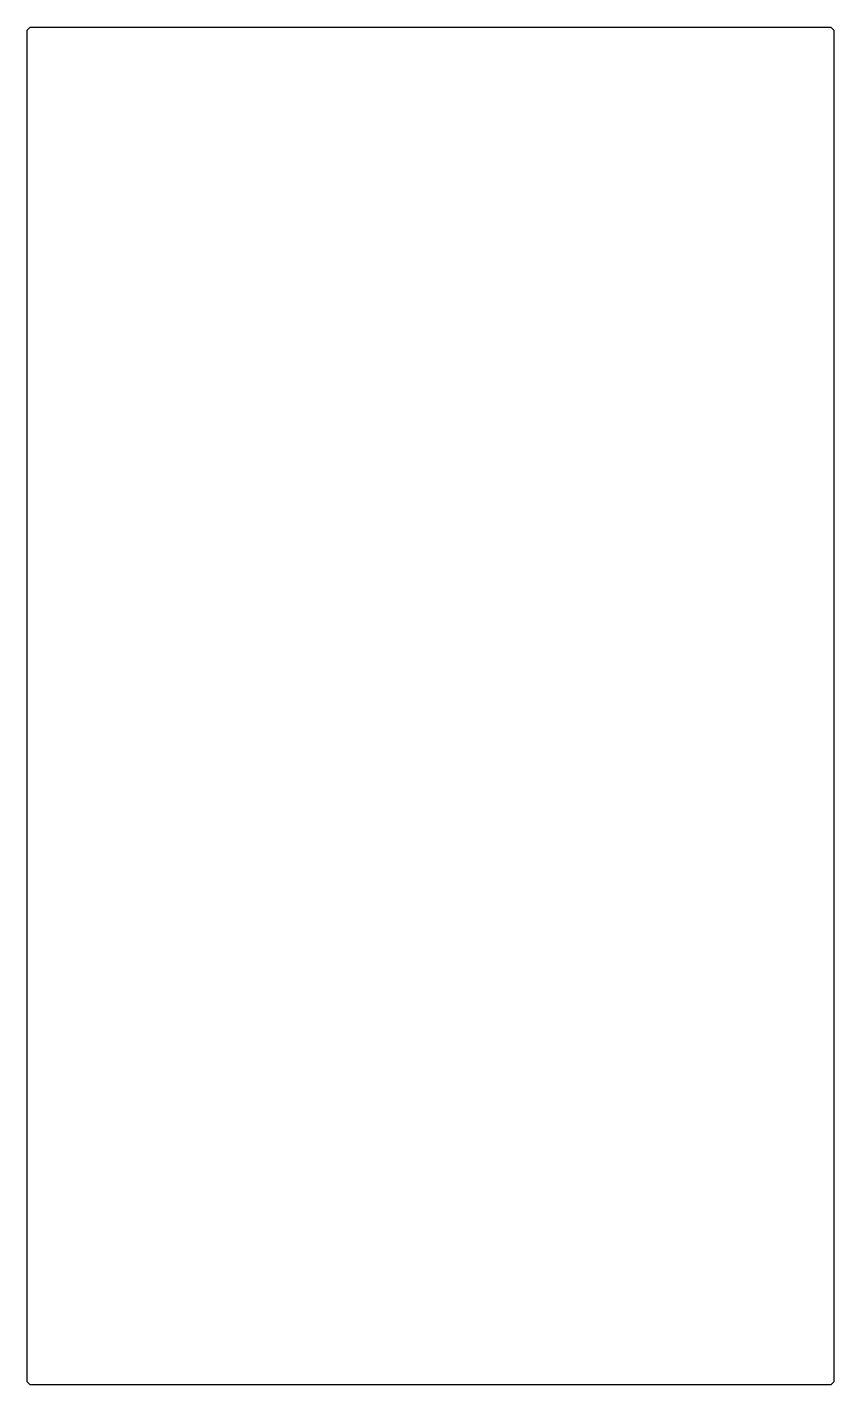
# Model space of a CAD drawing. Header units: millimetres. Extents: x -264 to 264, y 16 to 903.
import ezdxf

# ---------------------------------------------------------------- set-up
doc = ezdxf.new("R2010")
doc.units = ezdxf.units.MM
doc.layers.get('0').update_dxf_attribs({"linetype": 'CONTINUOUS'})

msp = doc.modelspace()

# ---------------------------------------------------------------- linework, layer by layer
msp.add_lwpolyline([(263.5, 18.5), (261.5, 16.5), (-261.5, 16.5), (-263.5, 18.5), (-263.5, 901.5), (-261.5, 903.5), (261.5, 903.5), (263.5, 901.5)], close=True)

doc.saveas('drawing.dxf')
